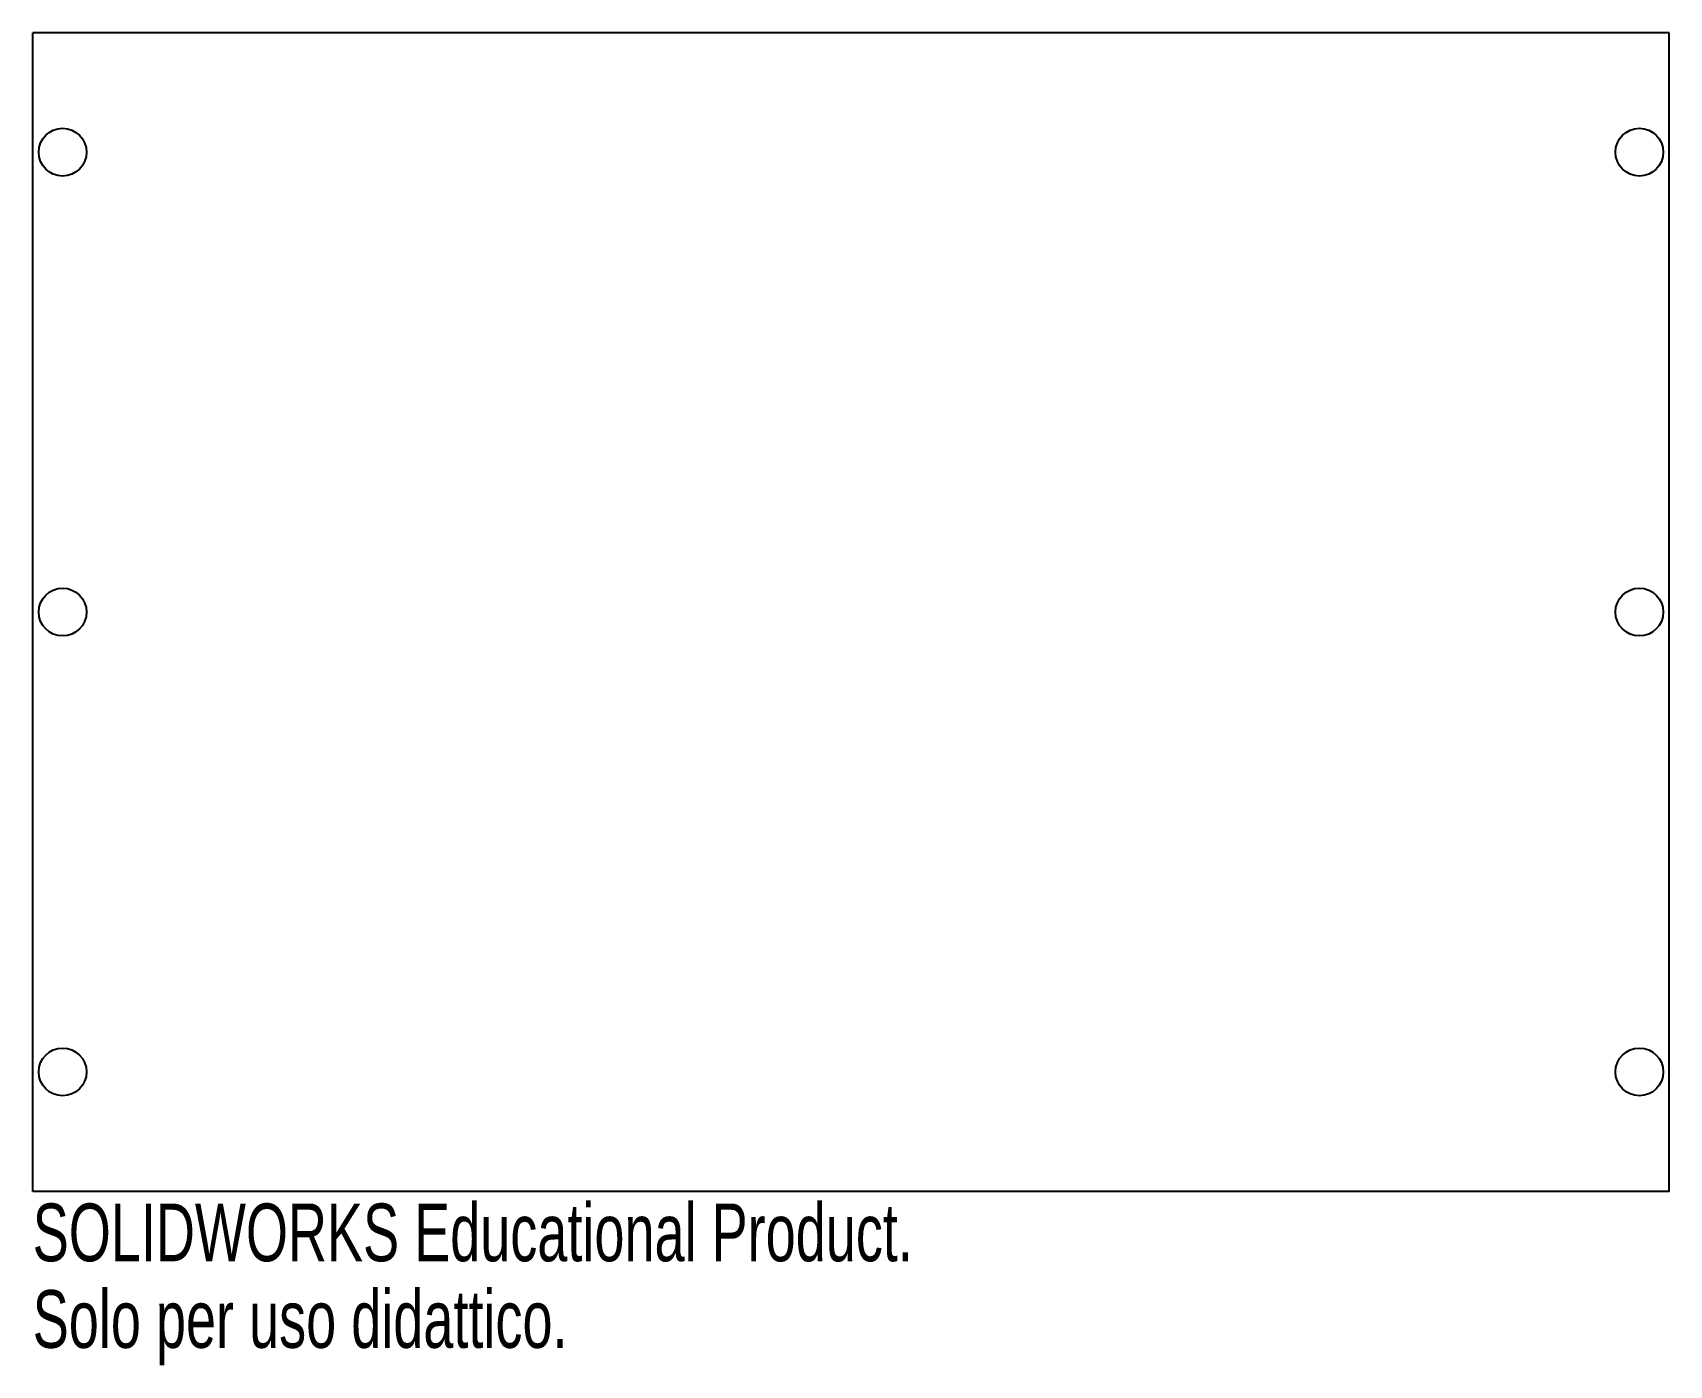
# Model space of a CAD drawing. Header units: millimetres. Extents: x 30 to 167, y -12 to 100.
import ezdxf

# ---------------------------------------------------------------- set-up
doc = ezdxf.new("R2010")
doc.units = ezdxf.units.MM
doc.styles.add('SLDTEXTSTYLE0', font='TXT', dxfattribs={"width": 0.7})

msp = doc.modelspace()

# ---------------------------------------------------------------- linework, layer by layer
at = {"color": 7, "linetype": 'Continuous', "lineweight": 25}
for p, q in [((167, 100), (30, 100)), ((30, 3), (30, 100)), ((167, 3), (167, 100)), ((167, 3), (30, 3))]:
    msp.add_line(p, q, dxfattribs=at)
for centre in [(32.5, 90), (164.5, 90), (32.5, 51.5), (164.5, 51.5), (32.5, 13), (164.5, 13)]:
    msp.add_circle(centre, 2, dxfattribs=at)

# ---------------------------------------------------------------- texts
at = {"color": 7, "linetype": 'Continuous', "char_height": 4.8336, "attachment_point": 1, "style": 'SLDTEXTSTYLE0'}
for s, insert in [('SOLIDWORKS Educational Product.', (30, 1.98)), ('Solo per uso didattico.', (30, -5.27))]:
    msp.add_mtext(s, dxfattribs=dict(at, insert=insert))

doc.saveas('drawing.dxf')
